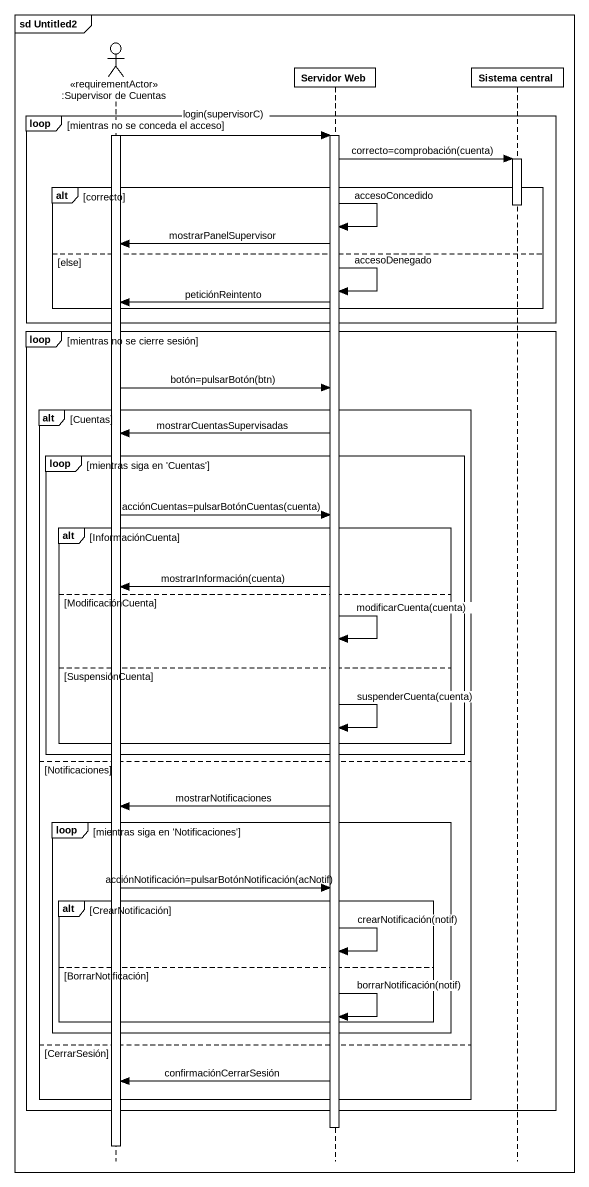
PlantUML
@startuml
mainframe sd Untitled2
hide footbox
actor ":Supervisor de Cuentas" as Supervisor_de_Cuentas <<requirementActor>>
participant "Servidor Web" as Servidor_Web
participant "Sistema central" as Sistema_central

loop mientras no se conceda el acceso
  activate Supervisor_de_Cuentas
  Supervisor_de_Cuentas -> Servidor_Web : login(supervisorC)
  activate Servidor_Web
  Servidor_Web -> Sistema_central : correcto=comprobación(cuenta)
  activate Sistema_central
  alt correcto
    deactivate Sistema_central
    Servidor_Web -> Servidor_Web : accesoConcedido
    Servidor_Web -> Supervisor_de_Cuentas : mostrarPanelSupervisor
  else else
    Servidor_Web -> Servidor_Web : accesoDenegado
    Servidor_Web -> Supervisor_de_Cuentas : peticiónReintento
  end
end
loop mientras no se cierre sesión
  Supervisor_de_Cuentas -> Servidor_Web : botón=pulsarBotón(btn)
  alt Cuentas
    Servidor_Web -> Supervisor_de_Cuentas : mostrarCuentasSupervisadas
    loop mientras siga en 'Cuentas'
      Supervisor_de_Cuentas -> Servidor_Web : acciónCuentas=pulsarBotónCuentas(cuenta)
      alt InformaciónCuenta
        Servidor_Web -> Supervisor_de_Cuentas : mostrarInformación(cuenta)
      else ModificaciónCuenta
        Servidor_Web -> Servidor_Web : modificarCuenta(cuenta)
      else SuspensiónCuenta
        Servidor_Web -> Servidor_Web : suspenderCuenta(cuenta)
      end
    end
  else Notificaciones
    Servidor_Web -> Supervisor_de_Cuentas : mostrarNotificaciones
    loop mientras siga en 'Notificaciones'
      Supervisor_de_Cuentas -> Servidor_Web : acciónNotificación=pulsarBotónNotificación(acNotif)
      alt CrearNotificación
        Servidor_Web -> Servidor_Web : crearNotificación(notif)
      else BorrarNotificación
        Servidor_Web -> Servidor_Web : borrarNotificación(notif)
      end
    end
  else CerrarSesión
    Servidor_Web -> Supervisor_de_Cuentas : confirmaciónCerrarSesión
  end
end
deactivate Servidor_Web
deactivate Supervisor_de_Cuentas
@enduml
